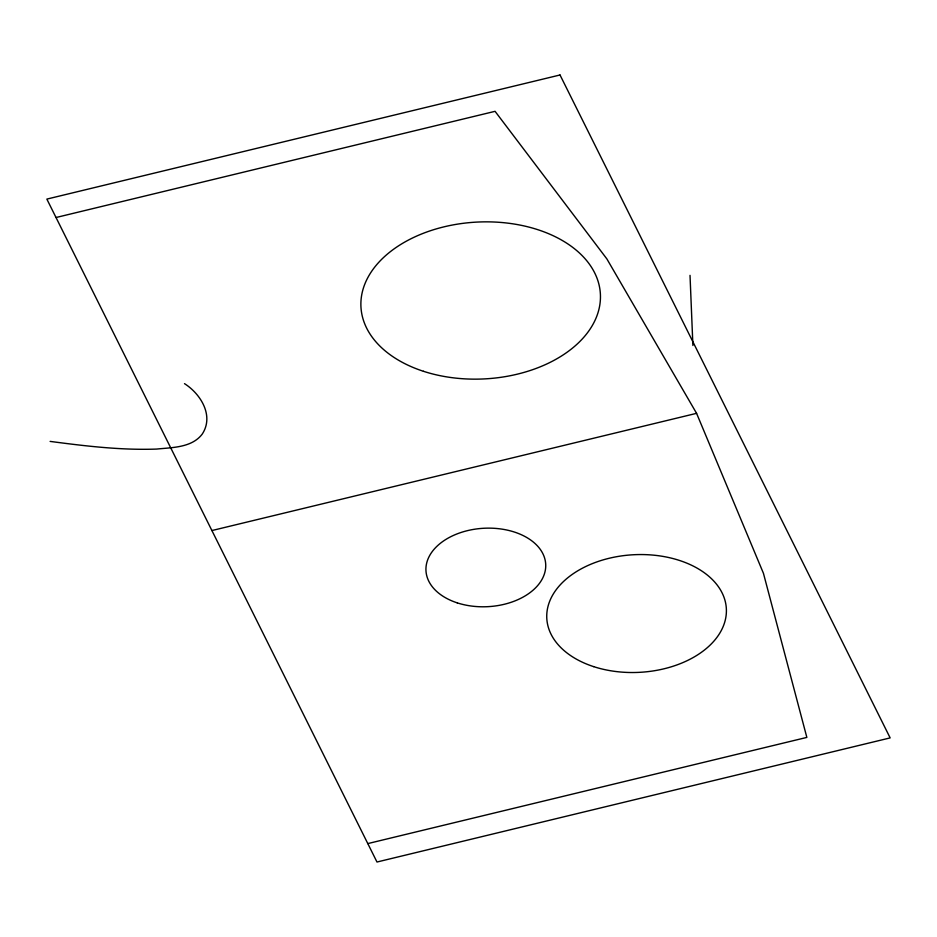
<?xml version="1.0" encoding="UTF-8"?>
<svg xmlns="http://www.w3.org/2000/svg" width="937" height="937" viewBox="0 0 937 937"><rect width="100%" height="100%" fill="white"/><g stroke="black" fill="none" stroke-linecap="round" stroke-linejoin="round"><path stroke-width="1.41" d="M56.021 217.513L495.064 111.327L606.86 258.893L696.578 413.334L763.444 573.315L806.851 737.407L367.808 843.593M211.914 530.553L696.578 413.334M50.118 441.397C85.408 446.047 120.99 450.346 156.655 449.069C172.162 447.453 191.757 447.804 202.181 434.171C214.339 415.841 200.682 393.927 184.495 383.643M692.9 345.472L690.019 275.361M560.021 74.983L46.85 199.101L376.979 862.017L890.15 737.899L560.021 74.983M423.442 371.286A119.889 78.497 -3.1 0 0 600.418 294.792A119.889 78.497 -3.1 0 0 418.136 235.421A119.889 78.497 -3.1 0 0 423.442 371.286M457.233 602.866A59.945 39.249 -3.1 0 0 545.721 564.613A59.945 39.249 -3.1 0 0 454.574 534.922A59.945 39.249 -3.1 0 0 457.233 602.866M593.648 666.629A89.917 58.879 -3.1 0 0 726.374 609.261A89.917 58.879 -3.1 0 0 589.666 564.73A89.917 58.879 -3.1 0 0 593.648 666.629"/></g></svg>
